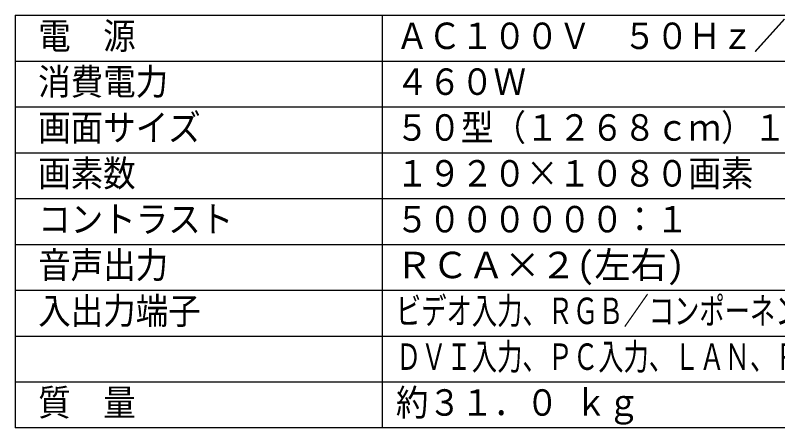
# Model space of a CAD drawing. Units: millimetres, scale not verified. Extents: x -63 to 63, y -57 to 57.
# Drawn here: x -62.5 to 20.6, y -56.5 to -11.5 of the extents above; entities that cross this region are included whole.
import ezdxf
from ezdxf.enums import TextEntityAlignment as Align

# ---------------------------------------------------------------- set-up
doc = ezdxf.new("R2010")
doc.units = ezdxf.units.MM
doc.header["$LTSCALE"] = 0.190236
doc.layers.add('0-0_MOJI1', color=2, linetype='Continuous')
doc.layers.add('0-4_WAKU', color=3, linetype='Continuous')
doc.styles.add('ＭＳ ゴシック', font='')
doc.styles.get('ＭＳ ゴシック').set_extended_font_data('MS Gothic')

msp = doc.modelspace()

# ---------------------------------------------------------------- linework, layer by layer
at = {"layer": '0-4_WAKU', "color": 4}
for p, q in [((-62.5001, -11.5), (62.5001, -11.5)), ((-62.5001, -11.5), (-62.5001, -56.5001)), ((-22.5, -11.5), (-22.5, -56.5001)), ((62.5001, -56.5001), (-62.5001, -56.5001))]:
    msp.add_line(p, q, dxfattribs=at)
at = {"layer": '0-4_WAKU', "color": 1}
for p, q in [((-62.5001, -16.5), (62.5001, -16.5)), ((-62.5001, -21.5), (62.5001, -21.5)), ((-62.5001, -26.5), (62.5001, -26.5)), ((-62.5001, -31.5001), (62.5001, -31.5001)), ((-62.5001, -36.5001), (62.5001, -36.5001)), ((-62.5001, -41.5001), (62.5001, -41.5001)), ((-62.5001, -46.5001), (62.5001, -46.5001)), ((-62.5001, -51.5001), (62.5001, -51.5001))]:
    msp.add_line(p, q, dxfattribs=at)

# ---------------------------------------------------------------- texts
at = {"layer": '0-0_MOJI1', "style": 'ＭＳ ゴシック'}
for s, width, p in [('電  源', 0.9, (-60.0001, -16.0551)), ('ＡＣ１００Ｖ\u3000５０Ｈｚ／６０Ｈｚ', 0.9, (-21, -16.0551)), ('消費電力', 0.9, (-60.0001, -21.0552)), ('４６０Ｗ', 0.9, (-21, -21.0552)), ('画面サイズ', 0.9, (-60.0001, -26.0552)), ('５０型（１２６８ｃｍ）１６：９', 0.9, (-21, -26.0552)), ('画素数', 0.9, (-60.0001, -31.0552)), ('１９２０×１０８０画素', 0.9, (-21, -31.0552)), ('コントラスト', 0.9, (-60.0001, -36.0552)), ('５００００００：１', 0.9, (-21, -36.0552)), ('音声出力', 0.9, (-60.0001, -41.0552)), ('入出力端子', 0.9, (-60.0001, -46.0552)), ('ビデオ入力、ＲＧＢ／コンポーネントビデオ入力、ＨＤＭＩ入力', 0.7, (-21, -46.0552)), ('ＤＶＩ入力、ＰＣ入力、ＬＡＮ、ＲＳ２３２Ｃ、スロット２．０', 0.7, (-21, -51.0552)), ('質\u3000量', 0.9, (-60.0001, -56.0552)), ('約３１．０ ｋｇ', 0.9, (-21, -56.0552))]:
    msp.add_text(s, height=2.887, dxfattribs=dict(at, width=width)).set_placement(p, align=Align.BOTTOM_LEFT)
msp.add_text('ＲＣＡ×２(左右)', height=2.887, dxfattribs=at).set_placement((-21, -41.0552), align=Align.BOTTOM_LEFT)

doc.saveas('drawing.dxf')
